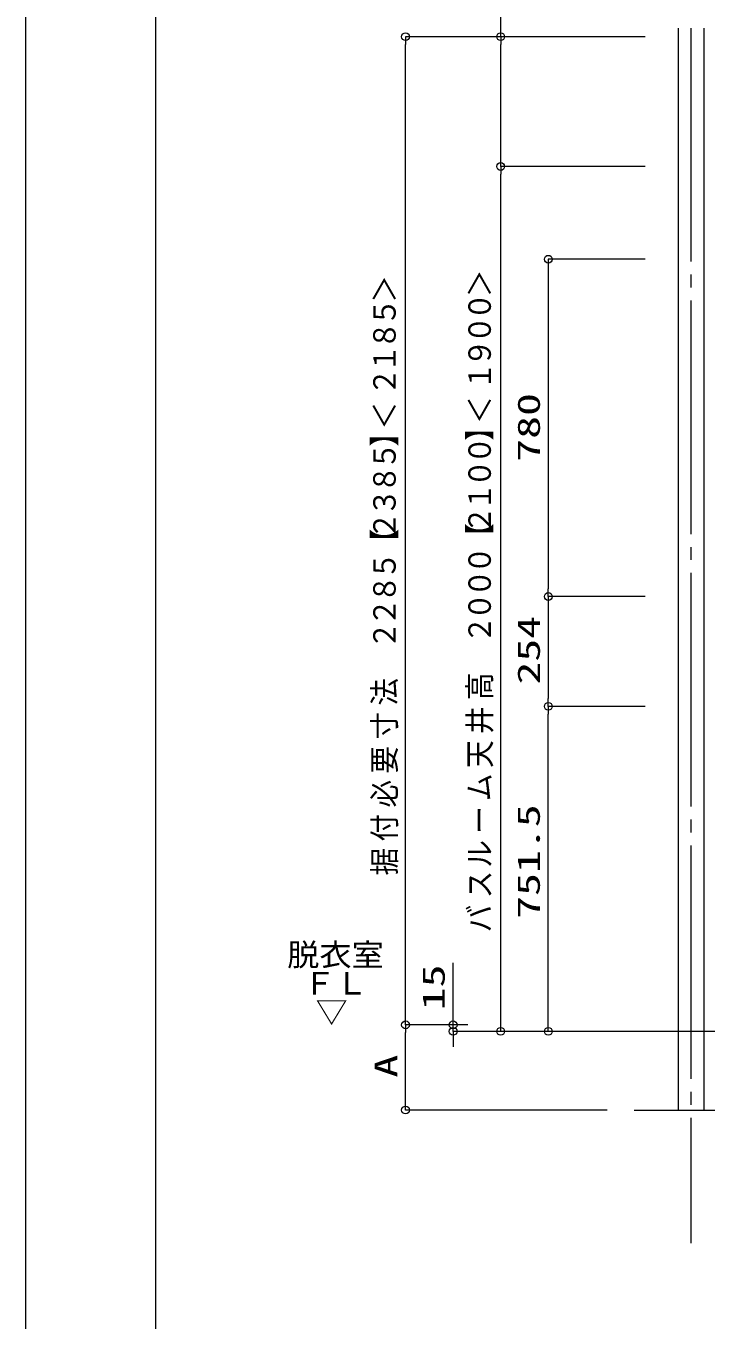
# Model space of a CAD drawing. Units: millimetres on the paper. Extents: x -305 to 305, y -152 to 152.
# Drawn here: x -301 to -248.6, y 1.3 to 101.1 of the extents above; entities that cross this region are included whole.
import ezdxf
from ezdxf.enums import TextEntityAlignment as Align

# ---------------------------------------------------------------- set-up
doc = ezdxf.new("R2010")
doc.units = ezdxf.units.MM
doc.linetypes.add('LONG_CHAIN', pattern=[21, 18, -1, 1, -1])
doc.linetypes.add('LONG_DOUBLE_CHAIN', pattern=[21.8, 18, -1, 0.6, -0.6, 0.6, -1])
for name, color, linetype, lineweight in [('0-0_0', 7, 'Continuous', 9), ('0-1_VIEW0001', 7, 'Continuous', 9), ('0-4_図面枠', 3, 'Continuous', 9), ('0-5_DEFPOINTS', 7, 'Continuous', 9)]:
    doc.layers.add(name, color=color, linetype=linetype, lineweight=lineweight)
doc.styles.add('ＭＳ ゴシック', font='')
doc.styles.get('ＭＳ ゴシック').set_extended_font_data('MS Gothic')

# ---------------------------------------------------------------- blocks, each defined once
blk = doc.blocks.new('_ORIGIN')
at = {"layer": '0-0_0'}
blk.add_line((0, 0), (-1, 0), dxfattribs=at)
blk.add_circle((0, 0), 0.5, dxfattribs=at)

msp = doc.modelspace()

# ---------------------------------------------------------------- linework, layer by layer
at = {"layer": '0-1_VIEW0001'}
for p, q in [((-250.758, 100.925), (-250.758, 17.525)), ((-250.758, 100.925), (-250.758, 17.525)), ((-248.758, 100.925), (-248.758, 17.525)), ((-254.298, 100.258), (-271.757, 100.258)), ((-271.757, 24.691), (-271.757, 99.658)), ((-264.423, 90.858), (-264.423, 99.658)), ((-254.298, 90.258), (-264.424, 90.258)), ((-253.298, 90.258), (-264.423, 90.258)), ((-264.424, 24.191), (-264.424, 89.658)), ((-253.298, 83.108), (-260.756, 83.108)), ((-260.756, 82.508), (-260.756, 57.708)), ((-253.298, 57.108), (-260.756, 57.108)), ((-260.756, 56.508), (-260.756, 49.241)), ((-253.298, 48.641), (-260.757, 48.641)), ((-260.757, 24.191), (-260.757, 48.041)), ((-268.089, 24.691), (-268.089, 25.291)), ((-268.624, 24.091), (-271.757, 24.091)), ((-267.873, 24.091), (-271.757, 24.091)), ((-268.089, 23.591), (-268.089, 24.091)), ((-271.757, 18.125), (-271.757, 23.491)), ((-256.965, 23.591), (-268.089, 23.591)), ((-268.089, 22.991), (-268.089, 22.391)), ((-254.298, 23.591), (-264.424, 23.591)), ((-256.21, 17.525), (-271.757, 17.525)), ((-254.149, 17.525), (-237.5, 17.525)), ((-254.149, 17.525), (-237.5, 17.525)), ((-254.149, 17.525), (-237.5, 17.525))]:
    msp.add_line(p, q, dxfattribs=at)
at = {"layer": '0-1_VIEW0001', "linetype": 'LONG_CHAIN'}
msp.add_line((-249.758, 100.925), (-249.758, 7.261), dxfattribs=at)
at = {"layer": '0-1_VIEW0001', "linetype": 'LONG_DOUBLE_CHAIN'}
msp.add_line((-156.983, 23.591), (-261.091, 23.591), dxfattribs=at)
at = {"layer": '0-1_VIEW0001'}
for points in [[(-253.298, 100.258), (-264.423, 100.258), (-264.423, 117.615)], [(-266.965, 24.091), (-268.089, 24.091), (-268.089, 28.862)]]:
    msp.add_lwpolyline(points, dxfattribs=at)
at = {"layer": '0-4_図面枠'}
msp.add_lwpolyline([(-291.017, -138.498), (108.983, -138.498), (108.983, 138.502), (-291.017, 138.502)], close=True, dxfattribs=at)
at = {"layer": '0-5_DEFPOINTS'}
msp.add_line((-301.017, -148.498), (-301.017, 148.502), dxfattribs=at)

# ---------------------------------------------------------------- block references
at = {"layer": '0-1_VIEW0001', "xscale": 0.6, "yscale": 0.6}
for p, rotation in [((-271.757, 100.258), 90), ((-264.423, 100.258), 90), ((-264.423, 90.258), 270), ((-264.424, 90.258), 90), ((-260.756, 83.108), 90), ((-260.756, 57.108), 270), ((-260.756, 57.108), 90), ((-260.757, 48.641), 90), ((-260.756, 48.641), 270), ((-271.757, 24.091), 270), ((-271.757, 24.091), 90), ((-268.089, 24.091), 270), ((-264.424, 23.591), 270), ((-260.757, 23.591), 270), ((-268.089, 23.591), 90), ((-271.757, 17.525), 270)]:
    msp.add_blockref('_ORIGIN', p, dxfattribs=dict(at, rotation=rotation))

# ---------------------------------------------------------------- texts
at = {"layer": '0-1_VIEW0001', "style": 'ＭＳ ゴシック'}
for s, width, p in [('＞', 0.9, (-264.663, 80.195)), ('＞', 0.9, (-271.996, 79.76)), ('０', 0.9, (-264.663, 78.406)), ('５', 0.9, (-271.996, 77.971)), ('０', 0.9, (-264.663, 76.617)), ('８', 0.9, (-271.996, 76.181)), ('１', 0.9, (-271.996, 74.392)), ('９', 0.9, (-264.663, 74.828)), ('２', 0.9, (-271.996, 72.603)), ('１', 0.9, (-264.663, 73.038)), ('＜', 0.9, (-271.996, 69.986)), ('＜', 0.9, (-264.663, 70.421)), ('780', 1.5, (-260.881, 67.499)), ('】', 0.9, (-271.996, 68.677)), ('】', 0.9, (-264.663, 69.113)), ('０', 0.9, (-264.663, 67.323)), ('５', 0.9, (-271.996, 66.888)), ('０', 0.9, (-264.663, 65.534)), ('８', 0.9, (-271.996, 65.099)), ('３', 0.9, (-271.996, 63.31)), ('１', 0.9, (-264.663, 63.745)), ('２', 0.9, (-271.996, 61.52)), ('２', 0.9, (-264.663, 61.956)), ('【', 0.9, (-271.996, 60.212)), ('【', 0.9, (-264.663, 60.647)), ('５', 0.9, (-271.996, 58.423)), ('０', 0.9, (-264.663, 58.858)), ('８', 0.9, (-271.996, 56.633)), ('０', 0.9, (-264.663, 57.069)), ('０', 0.9, (-264.663, 55.28)), ('２', 0.9, (-271.996, 54.844)), ('２', 0.9, (-264.663, 53.49)), ('254', 1.5, (-260.881, 50.322)), ('２', 0.9, (-271.996, 53.055)), ('高', 0.9, (-264.663, 49.134)), ('法', 0.9, (-271.996, 48.699)), ('寸', 0.9, (-271.996, 46.082)), ('井', 0.9, (-264.663, 46.517)), ('天', 0.9, (-264.663, 43.9)), ('要', 0.9, (-271.996, 43.465)), ('必', 0.9, (-271.996, 40.847)), ('ム', 0.9, (-264.663, 41.344)), ('付', 0.9, (-271.996, 38.23)), ('ー', 0.9, (-264.663, 38.829)), ('751.5', 1.5, (-260.886, 32.264)), ('ル', 0.9, (-264.663, 36.212)), ('据', 0.9, (-271.996, 35.613)), ('ス', 0.9, (-264.663, 33.851)), ('バ', 0.9, (-264.663, 31.233)), ('15', 1.5, (-268.214, 25.211)), ('A', 1.5, (-271.877, 20.027))]:
    msp.add_text(s, height=1.73, rotation=90, dxfattribs=dict(at, width=width)).set_placement(p, align=Align.BOTTOM_LEFT)
at = {"layer": '0-1_VIEW0001', "style": 'ＭＳ ゴシック', "width": 1.05}
for s, p in [('脱衣室', (-280.876, 28.109)), ('ＦＬ', (-279.626, 25.909)), ('▽', (-278.696, 23.709))]:
    msp.add_text(s, height=1.732, dxfattribs=at).set_placement(p, align=Align.BOTTOM_LEFT)

doc.saveas('drawing.dxf')
